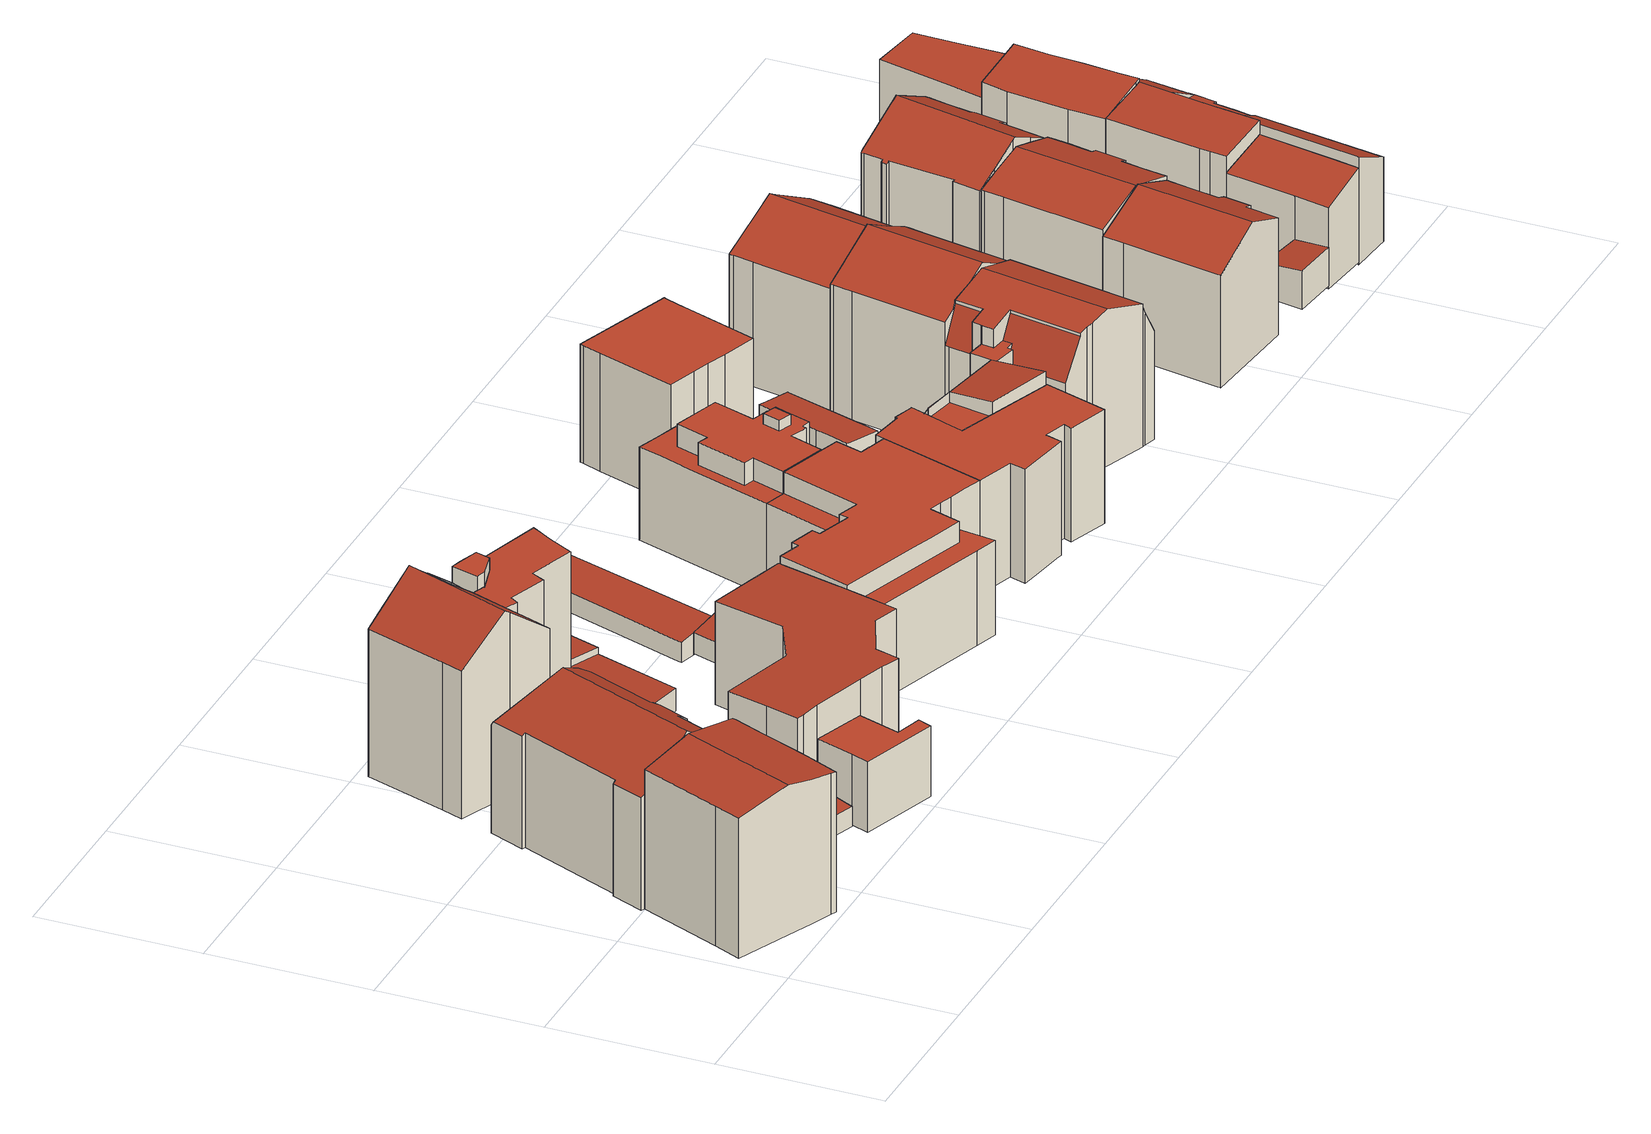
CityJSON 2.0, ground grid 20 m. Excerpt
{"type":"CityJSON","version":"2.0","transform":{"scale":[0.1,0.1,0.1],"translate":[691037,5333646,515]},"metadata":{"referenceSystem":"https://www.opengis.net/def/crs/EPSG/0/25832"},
"CityObjects":{
"building1":{"type":"Building","attributes":{"Gemeindeschluessel":"09162000","HoeheDach":"535.163","HoeheGrund":"516.520","Methode":"1000","NiedrigsteTraufeDesGebaeudes":"533.889","Geometrietyp2DReferenz":"3000","function":"31001_1000","roofType":"3100","measuredHeight":18.64,"storeysAboveGround":5},"geometry":[{"type":"MultiSurface","lod":"2","boundaries":[[[0,1,2,3,4,5]],[[6,7,8,9]],[[10,11,7,6]],[[12,13,5,4,3,14,8,7,11,15,16]],[[17,18,19,20]],[[16,15,19,18,21,22]],[[23,22,21,24]],[[25,26,27,13,12,16,22,23]],[[24,21,18,17]],[[28,14,3,2]],[[6,9,28,2,1,0,27,26,25,23,24,17,20,29,10]],[[15,11,10,29,20,19]],[[9,8,14,28]],[[0,5,13,27]]],"semantics":{"surfaces":[{"type":"WallSurface"},{"type":"RoofSurface"},{"type":"GroundSurface"}],"values":[0,0,0,1,0,1,0,0,0,0,2,0,0,0]}}]},
"building2":{"type":"Building","attributes":{"Gemeindeschluessel":"09162000","HoeheDach":"535.540","HoeheGrund":"516.500","Methode":"2000","NiedrigsteTraufeDesGebaeudes":"529.771","Geometrietyp2DReferenz":"3000","function":"31001_9998","roofType":"3200","measuredHeight":19.04,"storeysAboveGround":4},"geometry":[{"type":"MultiSurface","lod":"2","boundaries":[[[30,31,32,33]],[[34,35,36,37,38,39,40,41,42,43,44]],[[39,38,45,46,47,40]],[[48,49,31,30]],[[50,51,49,48]],[[17,52,53,54]],[[54,53,51,50]],[[43,42,55,56,57,58,59]],[[47,46,45,60,61,62,10,63,20,17,54,50,48,30,33,64,65,66,67,68,69,70]],[[42,41,70,69,68,55]],[[61,60,37,36,35,62]],[[32,59,58,65,64,33]],[[20,71,52,17]],[[70,41,40,47]],[[63,10,34,44,71,20]],[[45,38,37,60]],[[57,56,67,66,65,58]],[[62,35,34,10]],[[52,71,44,43,59,32,31,49,51,53]],[[67,56,55,68]]],"semantics":{"surfaces":[{"type":"WallSurface"},{"type":"RoofSurface"},{"type":"GroundSurface"}],"values":[0,1,0,0,0,0,0,1,2,0,0,0,0,0,0,0,0,0,1,0]}}]},
"building3":{"type":"Building","attributes":{"Gemeindeschluessel":"09162000","HoeheDach":"519.501","HoeheGrund":"516.400","Methode":"1000","NiedrigsteTraufeDesGebaeudes":"518.881","Geometrietyp2DReferenz":"3000","function":"31001_1000","roofType":"1000","measuredHeight":3.1,"storeysAboveGround":1},"geometry":[{"type":"MultiSurface","lod":"2","boundaries":[[[72,73,74,75]],[[76,77,78,79]],[[76,80,81,82,83,77]],[[84,73,72,85,86,87]],[[88,89,87,86]],[[77,83,82,74,73,84,87,89,90,78]],[[79,78,90,91]],[[80,76,79,91,88,86,85,72,75,81]],[[75,74,82,81]],[[91,90,89,88]]],"semantics":{"surfaces":[{"type":"WallSurface"},{"type":"RoofSurface"},{"type":"GroundSurface"}],"values":[0,0,0,0,0,1,0,2,0,0]}}]},
"building4":{"type":"Building","attributes":{"Gemeindeschluessel":"09162000","HoeheDach":"521.075","HoeheGrund":"516.270","Methode":"2000","NiedrigsteTraufeDesGebaeudes":"519.664","Geometrietyp2DReferenz":"3000","function":"31001_2000","roofType":"2100","measuredHeight":4.8},"geometry":[{"type":"MultiSurface","lod":"2","boundaries":[[[92,93,94,95,96]],[[97,96,98,99]],[[100,101,102,99,98,103]],[[102,101,93,92,97,99]],[[92,96,97]],[[98,96,95,103]],[[101,100,103,95,94,93]]],"semantics":{"surfaces":[{"type":"RoofSurface"},{"type":"WallSurface"},{"type":"GroundSurface"}],"values":[0,1,2,1,0,1,1]}}]},
"building5":{"type":"Building","attributes":{"Gemeindeschluessel":"09162000","HoeheDach":"521.093","HoeheGrund":"516.150","Methode":"1000","NiedrigsteTraufeDesGebaeudes":"519.619","Geometrietyp2DReferenz":"3000","function":"31001_2000","roofType":"2100","measuredHeight":4.94},"geometry":[{"type":"MultiSurface","lod":"2","boundaries":[[[104,105,106,107,93,108]],[[108,93,109,110]],[[110,109,111,112]],[[107,106,113,111,109,93]],[[105,114,112,111,113,106]],[[114,105,104,108,110,112]]],"semantics":{"surfaces":[{"type":"WallSurface"},{"type":"RoofSurface"},{"type":"GroundSurface"}],"values":[0,0,0,1,0,2]}}]},
"building6":{"type":"Building","attributes":{"Gemeindeschluessel":"09162000","HoeheDach":"525.424","HoeheGrund":"516.560","Methode":"1000","NiedrigsteTraufeDesGebaeudes":"525.424","Geometrietyp2DReferenz":"3000","function":"31001_2000","roofType":"1000","measuredHeight":8.86},"geometry":[{"type":"MultiSurface","lod":"2","boundaries":[[[115,116,117,118,119,120,121,122]],[[117,123,124,118]],[[120,125,126,121]],[[118,124,127,119]],[[128,129,130,126,125,127,124,123]],[[130,122,121,126]],[[119,127,125,120]],[[116,115,129,128,123,117]],[[122,130,129,115]]],"semantics":{"surfaces":[{"type":"GroundSurface"},{"type":"WallSurface"},{"type":"RoofSurface"}],"values":[0,1,1,1,2,1,1,1,1]}}]},
"building7":{"type":"Building","attributes":{"Gemeindeschluessel":"09162000","HoeheDach":"519.259","HoeheGrund":"516.670","Methode":"1000","NiedrigsteTraufeDesGebaeudes":"519.259","Geometrietyp2DReferenz":"3000","function":"31001_2000","roofType":"1000","measuredHeight":2.59},"geometry":[{"type":"MultiSurface","lod":"2","boundaries":[[[131,132,133,134]],[[135,133,132,136]],[[137,131,134,138]],[[136,132,131,137]],[[138,135,136,137]],[[138,134,133,135]]],"semantics":{"surfaces":[{"type":"RoofSurface"},{"type":"WallSurface"},{"type":"GroundSurface"}],"values":[0,1,1,1,2,1]}}]},
"building8":{"type":"Building","attributes":{"Gemeindeschluessel":"09162000","HoeheDach":"539.651","HoeheGrund":"516.390","Methode":"2000","NiedrigsteTraufeDesGebaeudes":"533.844","Geometrietyp2DReferenz":"3000","function":"31001_9998","roofType":"3100","measuredHeight":23.26,"storeysAboveGround":5},"geometry":[{"type":"MultiSurface","lod":"2","boundaries":[[[139,140,141,142]],[[143,144,145,146]],[[147,148,149,150]],[[151,152,153,154,155,156]],[[157,158,159,160,161,162,163,164,145,144,165,166,167]],[[168,169,170,171]],[[172,173,174,175,176,177,178,179,139,142,152,151,156,180,147,150,181,168,171,182,183,184,143,146,185]],[[156,155,186,180]],[[187,169,168,181,150,149]],[[174,173,162,161,160,175]],[[146,145,164,185]],[[153,141,140,188,189,190,170,169,187,154]],[[184,165,144,143]],[[178,157,167,188,179]],[[175,160,159,176]],[[166,189,188,167]],[[154,187,149,148,186,155]],[[176,159,158,177]],[[189,166,165,184,183,182,190]],[[173,172,185,164,163,162]],[[177,158,157,178]],[[142,141,153,152]],[[179,188,140,139]],[[171,170,190,182]],[[180,186,148,147]]],"semantics":{"surfaces":[{"type":"WallSurface"},{"type":"RoofSurface"},{"type":"GroundSurface"}],"values":[0,0,0,0,1,0,2,0,0,0,0,1,0,0,0,0,1,0,0,0,0,0,0,0,0]}}]},
"building9":{"type":"Building","attributes":{"Gemeindeschluessel":"09162000","HoeheDach":"537.365","HoeheGrund":"516.590","Methode":"2000","NiedrigsteTraufeDesGebaeudes":"533.946","Geometrietyp2DReferenz":"3000","function":"31001_9998","roofType":"2100","measuredHeight":20.77},"geometry":[{"type":"MultiSurface","lod":"2","boundaries":[[[191,192,193,194]],[[195,196,197,198,193,192]],[[199,200,201,202,203,204,205,206]],[[206,197,196,199]],[[202,207,208,203]],[[199,196,195,200]],[[201,200,195,192,191,207,202]],[[191,194,208,207]],[[194,193,198,197,206,205,204,203,208]]],"semantics":{"surfaces":[{"type":"WallSurface"},{"type":"RoofSurface"},{"type":"GroundSurface"}],"values":[0,1,2,0,0,0,0,1,0]}}]},
"building10":{"type":"Building","attributes":{"Gemeindeschluessel":"09162000","HoeheDach":"530.040","HoeheGrund":"516.081","Methode":"2000","NiedrigsteTraufeDesGebaeudes":"528.917","Geometrietyp2DReferenz":"3000","function":"31001_9998","roofType":"9999","measuredHeight":13.96,"storeysAboveGround":3},"geometry":[{"type":"MultiSurface","lod":"2","boundaries":[[[209,210,211,212]],[[213,214,215,216,217,218,219,220,105,112,221,222,223,224,225,226,227,209,212,228]],[[219,229,230,220]],[[222,231,232,223]],[[214,213,233,234]],[[112,235,236,221]],[[214,234,237,215]],[[227,238,210,209]],[[226,225,239,240]],[[241,237,234,233,242,211,210,238,240,239,243,232,231,236,235,244,230,229,245,246]],[[216,215,237,241]],[[218,245,229,219]],[[212,211,242,228]],[[213,228,242,233]],[[217,246,245,218]],[[220,230,244,105]],[[224,243,239,225]],[[226,240,238,227]],[[217,216,241,246]],[[112,105,244,235]],[[224,223,232,243]],[[222,221,236,231]]],"semantics":{"surfaces":[{"type":"WallSurface"},{"type":"GroundSurface"},{"type":"RoofSurface"}],"values":[0,1,0,0,0,0,0,0,0,2,0,0,0,0,0,0,0,0,0,0,0,0]}}]},
"building11":{"type":"Building","attributes":{"Gemeindeschluessel":"09162000","HoeheDach":"518.841","HoeheGrund":"516.370","Methode":"1000","NiedrigsteTraufeDesGebaeudes":"518.841","Geometrietyp2DReferenz":"3000","function":"31001_2000","roofType":"1000","measuredHeight":2.47},"geometry":[{"type":"MultiSurface","lod":"2","boundaries":[[[247,248,249,250]],[[251,252,253,254,255,256]],[[254,253,257,258,259,260,261,249,248,255]],[[262,263,264,260,259,258]],[[265,261,260,264]],[[252,266,262,258,257,253]],[[256,255,248,247]],[[250,249,261,265]],[[263,262,266,252,251,256,247,250,265,264]]],"semantics":{"surfaces":[{"type":"WallSurface"},{"type":"RoofSurface"},{"type":"GroundSurface"}],"values":[0,0,1,0,0,0,0,0,2]}}]},
"building12":{"type":"Building","attributes":{"Gemeindeschluessel":"09162000","HoeheDach":"519.298","HoeheGrund":"516.380","Methode":"1000","NiedrigsteTraufeDesGebaeudes":"518.821","Geometrietyp2DReferenz":"3000","function":"31001_2000","roofType":"1000","measuredHeight":2.92},"geometry":[{"type":"MultiSurface","lod":"2","boundaries":[[[267,268,269,270]],[[264,271,272,273,274,275]],[[271,264,276,265,267,270,277,272]],[[265,278,268,267]],[[268,278,279,275,274,273,280,269]],[[277,280,273,272]],[[276,264,275,279,278,265]],[[270,269,280,277]]],"semantics":{"surfaces":[{"type":"WallSurface"},{"type":"GroundSurface"},{"type":"RoofSurface"}],"values":[0,0,1,0,2,0,0,0]}}]},
"building13":{"type":"Building","attributes":{"Gemeindeschluessel":"09162000","HoeheDach":"520.185","HoeheGrund":"516.150","Methode":"2000","NiedrigsteTraufeDesGebaeudes":"518.894","Geometrietyp2DReferenz":"3000","function":"31001_2000","roofType":"1000","measuredHeight":4.04},"geometry":[{"type":"MultiSurface","lod":"2","boundaries":[[[281,282,283,284,285,273,275,286,287,288]],[[289,281,288,290]],[[291,292,293,294]],[[285,284,295,296,297,298,299]],[[300,301,289,290,302,303,304,305,299,298,297,291,294]],[[297,296,292,291]],[[290,288,287,302]],[[306,293,292,296,295]],[[289,301,300,294,293,306,283,282,281]],[[304,275,273,305]],[[287,286,275,304,303,302]],[[305,273,285,299]],[[283,306,295,284]]],"semantics":{"surfaces":[{"type":"RoofSurface"},{"type":"WallSurface"},{"type":"GroundSurface"}],"values":[0,1,1,1,2,1,1,0,1,1,1,1,1]}}]},
"building14":{"type":"Building","attributes":{"Gemeindeschluessel":"09162000","HoeheDach":"519.660","HoeheGrund":"516.270","Methode":"1000","NiedrigsteTraufeDesGebaeudes":"518.902","Geometrietyp2DReferenz":"3000","function":"31001_2000","roofType":"2100","measuredHeight":3.39},"geometry":[{"type":"MultiSurface","lod":"2","boundaries":[[[307,308,309,310,311,312]],[[310,309,313,314,315,316,317,318,311]],[[311,318,317,319,320,312]],[[321,313,309,308]],[[322,321,308,307,312,320,319,323,324]],[[321,322,324,315,314,313]],[[316,315,324,323,319,317]]],"semantics":{"surfaces":[{"type":"WallSurface"},{"type":"RoofSurface"},{"type":"GroundSurface"}],"values":[0,1,0,0,2,0,0]}}]},
"building15":{"type":"Building","attributes":{"Gemeindeschluessel":"09162000","HoeheDach":"519.117","HoeheGrund":"516.100","Methode":"1000","NiedrigsteTraufeDesGebaeudes":"518.551","Geometrietyp2DReferenz":"3000","function":"31001_2000","roofType":"1000","measuredHeight":3.02},"geometry":[{"type":"MultiSurface","lod":"2","boundaries":[[[325,326,327,328,329,330]],[[331,332,333,334,327,326,325]],[[328,327,334,335]],[[336,332,331,337]],[[338,336,337,330,329,328,335]],[[337,331,325,330]],[[336,338,335,334,333,332]]],"semantics":{"surfaces":[{"type":"WallSurface"},{"type":"RoofSurface"},{"type":"GroundSurface"}],"values":[0,1,0,0,2,0,0]}}]},
"building16":{"type":"Building","attributes":{"Gemeindeschluessel":"09162000","HoeheDach":"530.219","HoeheGrund":"515.820","Methode":"2000","NiedrigsteTraufeDesGebaeudes":"527.532","Geometrietyp2DReferenz":"3000","function":"31001_1000","roofType":"1000","measuredHeight":14.4,"storeysAboveGround":4},"geometry":[{"type":"MultiSurface","lod":"2","boundaries":[[[339,340,341,342]],[[343,344,345,346]],[[347,348,349,350]],[[351,352,353,354,355,356]],[[357,358,356,355]],[[349,348,359,360,361,362,363,364,365,366]],[[361,367,368,362]],[[369,370,371,372,373,374,347,350,375,376,377,378,379,380,343,346,381,382,383,384,385,386,387,388,357,355,354,353]],[[371,370,389,390,391,372]],[[388,392,358,357]],[[380,393,344,343]],[[372,391,394,373]],[[350,349,366,375]],[[379,395,393,380]],[[396,397,342,341,384,383,382]],[[366,365,398,399,400,378,377,376,375]],[[370,369,353,352,401,389]],[[360,394,367,361]],[[342,397,402,339]],[[340,403,404,405,392,388,387,386,385,384,341]],[[406,396,382,381,346,345]],[[374,359,348,347]],[[378,400,395,379]],[[339,402,403,340]],[[364,363,362,368,407,408,398,365]],[[360,359,374,373,394]],[[408,407,368,367,394,391,390,389,401,352,351,356,358,392,405,404,403,402,397,396,406,345,344,393,395,400,399,398]]],"semantics":{"surfaces":[{"type":"RoofSurface"},{"type":"WallSurface"},{"type":"GroundSurface"}],"values":[0,1,1,1,1,0,1,2,1,1,1,1,1,1,1,1,1,1,1,1,1,1,1,1,1,1,0]}}]},
"building17":{"type":"Building","attributes":{"Gemeindeschluessel":"09162000","HoeheDach":"531.590","HoeheGrund":"515.860","Methode":"2000","NiedrigsteTraufeDesGebaeudes":"527.480","Geometrietyp2DReferenz":"3000","function":"31001_1000","roofType":"1000","measuredHeight":15.73,"storeysAboveGround":4},"geometry":[{"type":"MultiSurface","lod":"2","boundaries":[[[409,410,411,412]],[[413,414,415,416,417,418,419,420,421,422,423,424,425,426,427,428,411,410,429,430,431],[432,433,434,435]],[[412,411,428,436]],[[437,438,439,440,441,442,443,444,445,446]],[[432,447,448,433]],[[449,450,416,415,414,451]],[[452,453,454,455,456,457,458,459,413,431,460,461,341,462]],[[424,423,463,464,465,425]],[[466,467,468,469,470,471,472,473,474,475,456,455,454,453,452,462,476,477,445,444,443,442,441]],[[478,429,410,409]],[[461,460,479,478,409,412,436,480,481,465,464,463,482,440,439,438,437,446,483,484,341]],[[451,414,413,459]],[[435,485,447,432]],[[468,422,421,469]],[[341,484,483,446,445,477,476,462]],[[450,486,457,456,475,474,473,417,416]],[[468,467,466,441,440,482,463,423,422]],[[458,457,486,450,449,451,459]],[[472,471,470,469,421,420,419,418]],[[479,430,429,478]],[[472,418,417,473]],[[433,448,487,434]],[[434,487,485,435]],[[465,481,480,427,426,425]],[[460,431,430,479]],[[487,448,447,485]],[[436,428,427,480]]],"semantics":{"surfaces":[{"type":"WallSurface"},{"type":"RoofSurface"},{"type":"GroundSurface"}],"values":[0,1,0,0,0,0,0,0,2,0,1,0,0,0,0,0,0,1,0,0,0,0,0,0,0,1,0]}}]},
"building18":{"type":"Building","attributes":{"Gemeindeschluessel":"09162000","HoeheDach":"530.159","HoeheGrund":"516.000","Methode":"1000","NiedrigsteTraufeDesGebaeudes":"530.159","Geometrietyp2DReferenz":"3000","function":"31001_1000","roofType":"1000","measuredHeight":14.16,"storeysAboveGround":4},"geometry":[{"type":"MultiSurface","lod":"2","boundaries":[[[488,489,490,491]],[[389,492,352,493,494,495]],[[496,497,498,499,500,501]],[[493,352,502,503]],[[504,505,389,495]],[[506,507,491,490,508,509,510,511]],[[512,513,489,488]],[[514,515,513,512]],[[503,502,516,517]],[[518,514,512,488,491,507,506,511,519,504,495,494,493,503,517,500,499,498,520,521,522,523,524]],[[525,524,523,526]],[[517,516,501,500]],[[510,527,505,504,519,511]],[[524,525,528,518]],[[505,527,510,509,508,490,489,513,515,528,525,526,529,530,531,497,496,501,516,502,352,492,389]],[[523,522,521,520,531,530,529,526]],[[518,528,515,514]],[[498,497,531,520]]],"semantics":{"surfaces":[{"type":"WallSurface"},{"type":"GroundSurface"},{"type":"RoofSurface"}],"values":[0,0,0,0,0,0,0,0,0,1,0,0,0,0,2,0,0,0]}}]},
"building19":{"type":"Building","attributes":{"Gemeindeschluessel":"09162000","HoeheDach":"520.079","HoeheGrund":"516.040","Methode":"1000","NiedrigsteTraufeDesGebaeudes":"519.399","Geometrietyp2DReferenz":"3000","function":"31001_2000","roofType":"1000","measuredHeight":4.04},"geometry":[{"type":"MultiSurface","lod":"2","boundaries":[[[532,533,534,535]],[[534,533,536,537,538,539,540]],[[537,536,541,542,543,538]],[[541,536,533,532]],[[535,534,540,544]],[[535,544,545,543,542,541,532]],[[540,539,538,543,545,544]]],"semantics":{"surfaces":[{"type":"WallSurface"},{"type":"RoofSurface"},{"type":"GroundSurface"}],"values":[0,1,0,0,0,2,0]}}]},
"building20":{"type":"Building","attributes":{"Gemeindeschluessel":"09162000","HoeheDach":"530.713","HoeheGrund":"516.030","Methode":"1000","NiedrigsteTraufeDesGebaeudes":"530.713","Geometrietyp2DReferenz":"3000","function":"31001_9998","roofType":"1000","measuredHeight":14.68,"storeysAboveGround":4},"geometry":[{"type":"MultiSurface","lod":"2","boundaries":[[[546,547,548,549]],[[550,551,547,546]],[[552,553,554,555]],[[556,557,558,559]],[[559,558,560,561]],[[561,560,553,552]],[[562,563,557,556]],[[555,554,564,565]],[[566,567,551,550]],[[552,555,565,566,550,546,549,562,556,559,561]],[[565,564,567,566]],[[560,558,557,563,548,547,551,567,564,554,553]],[[549,548,563,562]]],"semantics":{"surfaces":[{"type":"WallSurface"},{"type":"GroundSurface"},{"type":"RoofSurface"}],"values":[0,0,0,0,0,0,0,0,0,1,0,2,0]}}]},
"building21":{"type":"Building","attributes":{"Gemeindeschluessel":"09162000","HoeheDach":"522.085","HoeheGrund":"516.090","Methode":"1000","NiedrigsteTraufeDesGebaeudes":"521.660","Geometrietyp2DReferenz":"3000","function":"31001_1000","roofType":"1000","measuredHeight":6,"storeysAboveGround":2},"geometry":[{"type":"MultiSurface","lod":"2","boundaries":[[[568,569,570,571,572,573]],[[568,573,574,575]],[[576,575,574,577,578,579]],[[577,574,573,572,571,580,581,582,583,578]],[[569,568,575,576,579,584,585,586,587,570]],[[578,583,582,585,584,579]],[[580,571,570,587,586,581]],[[585,582,581,586]]],"semantics":{"surfaces":[{"type":"WallSurface"},{"type":"RoofSurface"},{"type":"GroundSurface"}],"values":[0,0,0,1,2,0,0,0]}}]},
"building22":{"type":"Building","attributes":{"Gemeindeschluessel":"09162000","HoeheDach":"535.500","HoeheGrund":"516.034","Methode":"2000","NiedrigsteTraufeDesGebaeudes":"520.000","Geometrietyp2DReferenz":"3000","function":"31001_1000","roofType":"3100","measuredHeight":19.47,"storeysAboveGround":4},"geometry":[{"type":"MultiSurface","lod":"2","boundaries":[[[588,589,590,591,592,593,594,595]],[[596,597,598,599]],[[498,593,592,544]],[[600,601,602,603]],[[604,605,606,607,608,524,523,520,498,544,535,609,610,611,612,613,614,600,603,615,616]],[[608,607,617,618,619,620,621,622,524]],[[619,623,624,625,626,627,620]],[[611,628,629,612]],[[630,631,632,624,623]],[[625,633,626]],[[589,588,634,635]],[[613,612,629,636,637,638]],[[614,639,601,600]],[[609,535,591,590,640,641,642,643]],[[523,524,622,644,635,634,645,646]],[[647,648,637,636]],[[615,649,650,616]],[[610,651,628,611]],[[645,652,653,646]],[[610,609,643,654,655,651]],[[645,634,588,652]],[[544,592,591,535]],[[603,602,649,615]],[[520,523,646,653,595,594]],[[656,633,625,624,632,641,640,589,657]],[[606,605,604,598,658,659]],[[614,613,638,660,597,596,639]],[[621,620,627,661]],[[650,649,602,601,639,596,599]],[[661,627,656,657,662]],[[647,636,629,628,651,655]],[[630,618,617,659,658,660,638,637,648,654,643,642,631]],[[589,640,590]],[[604,616,650,599,598]],[[589,635,644,662,657]],[[632,631,642,641]],[[619,618,630,623]],[[598,597,660,658]],[[655,654,648,647]],[[520,594,593,498]],[[652,588,595,653]],[[626,633,656,627]],[[622,621,661,662,644]],[[606,659,617,607]]],"semantics":{"surfaces":[{"type":"RoofSurface"},{"type":"WallSurface"},{"type":"GroundSurface"}],"values":[0,1,1,1,2,1,0,1,1,1,0,1,1,1,1,1,1,1,0,1,1,1,1,1,0,1,1,1,0,1,0,0,1,1,1,1,1,0,1,1,1,1,0,1]}}]},
"building23":{"type":"Building","attributes":{"Gemeindeschluessel":"09162000","HoeheDach":"536.090","HoeheGrund":"516.200","Methode":"1000","NiedrigsteTraufeDesGebaeudes":"532.154","Geometrietyp2DReferenz":"3000","function":"31001_1000","roofType":"3100","measuredHeight":19.89,"storeysAboveGround":4},"geometry":[{"type":"MultiSurface","lod":"2","boundaries":[[[663,664,665,666]],[[667,668,669,670,671,672]],[[673,663,666,674,675,676,677,678,679,671,670,669,680]],[[679,681,672,671]],[[675,682,683,676]],[[674,666,665,684,682,675]],[[678,685,681,679]],[[673,686,664,663]],[[676,683,687,677]],[[682,684,667,672,681,685,687,683]],[[665,664,686,688,668,667,684]],[[673,680,688,686]],[[677,687,685,678]],[[669,668,688,680]]],"semantics":{"surfaces":[{"type":"WallSurface"},{"type":"GroundSurface"},{"type":"RoofSurface"}],"values":[0,0,1,0,0,0,0,0,0,2,2,0,0,0]}}]},
"building24":{"type":"Building","attributes":{"Gemeindeschluessel":"09162000","HoeheDach":"535.796","HoeheGrund":"516.200","Methode":"1000","NiedrigsteTraufeDesGebaeudes":"531.696","Geometrietyp2DReferenz":"3000","function":"31001_9998","roofType":"3100","measuredHeight":19.6,"storeysAboveGround":4},"geometry":[{"type":"MultiSurface","lod":"2","boundaries":[[[689,690,691,692]],[[693,694,695,696,697,691,690,698,699,700]],[[692,691,697,701]],[[702,703,704,705]],[[704,706,707,708,709,705]],[[670,669,693,700,710,671]],[[671,710,711,679]],[[710,700,699,712,707,706,704,703,711]],[[680,713,714,696,695,694]],[[680,694,693,669]],[[715,698,690,689]],[[701,714,713,680,669,670,671,679,702,705,709,708,716,717,715,689,692]],[[712,699,698,715,717,716,708,707]],[[679,711,703,702]],[[701,697,696,714]]],"semantics":{"surfaces":[{"type":"WallSurface"},{"type":"RoofSurface"},{"type":"GroundSurface"}],"values":[0,1,0,0,0,0,0,1,0,0,0,2,0,0,0]}}]},
"building25":{"type":"Building","attributes":{"Gemeindeschluessel":"09162000","HoeheDach":"533.059","HoeheGrund":"516.120","Methode":"1000","NiedrigsteTraufeDesGebaeudes":"530.143","Geometrietyp2DReferenz":"3000","function":"31001_9998","roofType":"3100","measuredHeight":16.94,"storeysAboveGround":4},"geometry":[{"type":"MultiSurface","lod":"2","boundaries":[[[718,719,720,721]],[[722,723,724,725]],[[726,727,728,729,730,731]],[[725,724,732,733]],[[733,732,734,735]],[[736,726,731,720,719,737,738,739]],[[740,741,742,743]],[[744,742,741,734,732,724,723,727,726,736]],[[722,725,733,735,740,743,745,746,747,748,749,718,721,730,729,728]],[[738,737,719,718,749,748]],[[721,720,731,730]],[[728,727,723,722]],[[735,734,741,740]],[[746,745,744,736,739,747]],[[743,742,744,745]],[[747,739,738,748]]],"semantics":{"surfaces":[{"type":"WallSurface"},{"type":"RoofSurface"},{"type":"GroundSurface"}],"values":[0,0,0,0,0,1,0,1,2,0,0,0,0,0,0,0]}}]},
"building26":{"type":"Building","attributes":{"Gemeindeschluessel":"09162000","HoeheDach":"533.007","HoeheGrund":"515.990","Methode":"1000","NiedrigsteTraufeDesGebaeudes":"530.919","Geometrietyp2DReferenz":"3000","function":"31001_9998","roofType":"3100","measuredHeight":17.02,"storeysAboveGround":4},"geometry":[{"type":"MultiSurface","lod":"2","boundaries":[[[750,751,752,753]],[[752,754,755,756,757,753]],[[758,759,760,761,756,755]],[[762,763,764,765,766,767]],[[768,769,770,771]],[[765,772,773,759,758,755,754,752,751,766]],[[774,775,776,777]],[[767,766,751,750]],[[778,779,764,763]],[[780,781,769,768]],[[782,783,784,785]],[[785,784,786,787]],[[787,786,775,774]],[[777,776,788,789]],[[782,785,787,774,777,789,778,763,762,767,750,753,757,756,761,760,790,791,780,768,771]],[[789,788,779,778]],[[760,759,773,790]],[[772,781,780,791,790,773]],[[771,770,783,782]],[[764,779,788,776,775,786,784,783,770,769,781,772,765]]],"semantics":{"surfaces":[{"type":"WallSurface"},{"type":"RoofSurface"},{"type":"GroundSurface"}],"values":[0,0,0,0,0,1,0,0,0,0,0,0,0,0,2,0,0,0,0,1]}}]},
"building27":{"type":"Building","attributes":{"Gemeindeschluessel":"09162000","HoeheDach":"521.102","HoeheGrund":"516.330","Methode":"1000","NiedrigsteTraufeDesGebaeudes":"520.508","Geometrietyp2DReferenz":"3000","function":"31001_2000","roofType":"1000","measuredHeight":4.77},"geometry":[{"type":"MultiSurface","lod":"2","boundaries":[[[792,793,794,795,796,797]],[[798,799,800,801,802,803]],[[797,796,795,801,800,799]],[[794,793,803,802,801,795]],[[798,792,797,799]],[[803,793,792,798]]],"semantics":{"surfaces":[{"type":"RoofSurface"},{"type":"GroundSurface"},{"type":"WallSurface"}],"values":[0,1,2,2,2,2]}}]},
"building28":{"type":"Building","attributes":{"Gemeindeschluessel":"09162000","HoeheDach":"534.309","HoeheGrund":"516.130","Methode":"1000","NiedrigsteTraufeDesGebaeudes":"530.496","Geometrietyp2DReferenz":"3000","function":"31001_9998","roofType":"3100","measuredHeight":18.18,"storeysAboveGround":4},"geometry":[{"type":"MultiSurface","lod":"2","boundaries":[[[804,805,806,807,808,809]],[[810,811,812,813,814,815]],[[816,817,818,819,820,821,822,805,804,809,823,824,825,826,827,828,829,830,814,813,812,831,832,833,834,835,836]],[[821,837,769,822]],[[838,839,836,835,834,840]],[[829,828,841,842,843,830]],[[826,844,845,827]],[[827,845,841,828]],[[825,846,844,826]],[[755,847,808,807,838,840,848,849,850,811,810,815,843,842,841,845,844,846]],[[836,839,851,816]],[[820,852,837,821]],[[830,843,815,814]],[[816,851,853,817]],[[818,854,855,819]],[[832,849,848,833]],[[823,847,755,824]],[[806,769,837,852,855,854,853,851,839,838,807]],[[833,848,840,834]],[[812,811,850,831]],[[819,855,852,820]],[[809,808,847,823]],[[824,755,846,825]],[[831,850,849,832]],[[817,853,854,818]],[[822,769,806,805]]],"semantics":{"surfaces":[{"type":"WallSurface"},{"type":"GroundSurface"},{"type":"RoofSurface"}],"values":[0,0,1,0,0,0,0,0,0,2,0,0,0,0,0,0,0,2,0,0,0,0,0,0,0,0]}}]},
"building29":{"type":"Building","attributes":{"Gemeindeschluessel":"09162000","HoeheDach":"519.690","HoeheGrund":"516.010","Methode":"1000","NiedrigsteTraufeDesGebaeudes":"519.076","Geometrietyp2DReferenz":"3000","function":"31001_2000","roofType":"2100","measuredHeight":3.68},"geometry":[{"type":"MultiSurface","lod":"2","boundaries":[[[856,857,858,859,860,861,862,863,864]],[[778,863,862,865]],[[866,859,858,867]],[[868,856,864,763]],[[867,858,857,869]],[[865,862,861,870]],[[871,860,859,866]],[[763,778,865,870,871,866,867,869,868]],[[763,864,863,778]],[[870,861,860,871]],[[869,857,856,868]]],"semantics":{"surfaces":[{"type":"RoofSurface"},{"type":"WallSurface"},{"type":"GroundSurface"}],"values":[0,1,1,1,1,1,1,2,1,1,1]}}]},
"building30":{"type":"Building","attributes":{"Gemeindeschluessel":"09162000","HoeheDach":"527.735","HoeheGrund":"515.930","Methode":"1000","NiedrigsteTraufeDesGebaeudes":"526.021","Geometrietyp2DReferenz":"3000","function":"31001_9998","roofType":"2100","measuredHeight":11.8,"storeysAboveGround":3},"geometry":[{"type":"MultiSurface","lod":"2","boundaries":[[[872,873,874,875,876,877,878,879]],[[873,872,879,880,881,882]],[[874,883,884,875]],[[884,885,886,877,876,875]],[[873,882,883,874]],[[882,881,880,887,886,885,884,883]],[[887,880,879,878,877,886]]],"semantics":{"surfaces":[{"type":"GroundSurface"},{"type":"WallSurface"},{"type":"RoofSurface"}],"values":[0,1,1,1,1,2,1]}}]},
"building31":{"type":"Building","attributes":{"Gemeindeschluessel":"09162000","HoeheDach":"519.481","HoeheGrund":"516.140","Methode":"1000","NiedrigsteTraufeDesGebaeudes":"519.481","Geometrietyp2DReferenz":"3000","function":"31001_2000","roofType":"1000","measuredHeight":3.34},"geometry":[{"type":"MultiSurface","lod":"2","boundaries":[[[888,889,890,891,892,893]],[[894,895,896,897]],[[891,890,896,895,898,892]],[[897,896,890,889]],[[889,888,893,899,894,897]],[[892,898,895,894,899,893]]],"semantics":{"surfaces":[{"type":"WallSurface"},{"type":"RoofSurface"},{"type":"GroundSurface"}],"values":[0,0,1,0,2,0]}}]},
"building32":{"type":"Building","attributes":{"Gemeindeschluessel":"09162000","HoeheDach":"529.384","HoeheGrund":"515.930","Methode":"1000","NiedrigsteTraufeDesGebaeudes":"528.015","Geometrietyp2DReferenz":"3000","function":"31001_9998","roofType":"2100","measuredHeight":13.45,"storeysAboveGround":3},"geometry":[{"type":"MultiSurface","lod":"2","boundaries":[[[879,900,901,877]],[[902,903,904,905]],[[906,907,903,902]],[[877,901,907,906]],[[900,908,909,910,911,904,903,907,901]],[[905,904,911,912]],[[912,911,910,913]],[[877,906,902,905,912,913,914,915,879]],[[915,908,900,879]],[[914,909,908,915]],[[913,910,909,914]]],"semantics":{"surfaces":[{"type":"WallSurface"},{"type":"RoofSurface"},{"type":"GroundSurface"}],"values":[0,0,0,0,1,0,0,2,0,0,0]}}]},
"building33":{"type":"Building","attributes":{"Gemeindeschluessel":"09162000","HoeheDach":"529.329","HoeheGrund":"515.640","Methode":"2000","NiedrigsteTraufeDesGebaeudes":"525.674","Geometrietyp2DReferenz":"3000","function":"31001_1000","roofType":"2100","measuredHeight":13.69,"storeysAboveGround":3},"geometry":[{"type":"MultiSurface","lod":"2","boundaries":[[[916,917,918,919]],[[920,921,922,923,924,925,926]],[[927,928,929,930]],[[919,918,931,932]],[[933,934,935,936,937,938,922,921,920,939,940,941,942,943,927,930,944,945,916,919,932]],[[937,946,947,938]],[[938,947,923,922]],[[948,949,948,950,951]],[[924,923,947,946,952,949,948,951,929,928,953]],[[936,935,934,954,949,952]],[[936,952,946,937]],[[932,931,955,933]],[[956,957,958,942,941,940]],[[945,959,917,916]],[[939,920,926,960,956,940]],[[929,951,950,959,945,944,930]],[[954,934,933,955]],[[949,954,948]],[[948,954,955,931,918,917,959,950]],[[953,961,925,924]],[[958,961,953,928,927,943,942]],[[960,926,925,961,958,957,956]]],"semantics":{"surfaces":[{"type":"WallSurface"},{"type":"GroundSurface"},{"type":"RoofSurface"}],"values":[0,0,0,0,1,0,0,0,2,0,0,0,0,0,0,0,0,2,2,0,0,2]}}]},
"building34":{"type":"Building","attributes":{"Gemeindeschluessel":"09162000","HoeheDach":"519.480","HoeheGrund":"516.383","Methode":"2000","NiedrigsteTraufeDesGebaeudes":"519.480","Geometrietyp2DReferenz":"3000","function":"31001_2000","roofType":"1000","measuredHeight":3.1},"geometry":[{"type":"MultiSurface","lod":"2","boundaries":[[[962,963,964,965]],[[966,967,968,969]],[[969,968,970,971]],[[967,964,963,970,968]],[[969,971,962,965,966]],[[971,970,963,962]],[[965,964,967,966]]],"semantics":{"surfaces":[{"type":"WallSurface"},{"type":"RoofSurface"},{"type":"GroundSurface"}],"values":[0,0,0,1,2,0,0]}}]},
"building35":{"type":"Building","attributes":{"Gemeindeschluessel":"09162000","HoeheDach":"519.540","HoeheGrund":"516.322","Methode":"2000","NiedrigsteTraufeDesGebaeudes":"519.540","Geometrietyp2DReferenz":"3000","function":"31001_2000","roofType":"1000","measuredHeight":3.22},"geometry":[{"type":"MultiSurface","lod":"2","boundaries":[[[972,973,963,974]],[[975,970,976,977]],[[977,978,972,974,975]],[[978,979,973,972]],[[974,963,970,975]],[[979,976,970,963,973]],[[979,978,977,976]]],"semantics":{"surfaces":[{"type":"WallSurface"},{"type":"GroundSurface"},{"type":"RoofSurface"}],"values":[0,0,1,0,0,2,0]}}]},
"building36":{"type":"Building","attributes":{"Gemeindeschluessel":"09162000","HoeheDach":"529.821","HoeheGrund":"516.030","Methode":"1000","NiedrigsteTraufeDesGebaeudes":"527.790","Geometrietyp2DReferenz":"3000","function":"31001_9998","roofType":"2100","measuredHeight":13.79,"storeysAboveGround":3},"geometry":[{"type":"MultiSurface","lod":"2","boundaries":[[[980,981,982,983]],[[983,982,984,985]],[[986,987,988,989,981,980]],[[981,989,988,990,991,992,993,994,995,984,982]],[[996,995,994,997]],[[985,984,995,996]],[[998,999,1000,987,986,980,983,985,996,997,1001]],[[997,994,993,1001]],[[1000,990,988,987]],[[1000,999,998,992,991,990]],[[1001,993,992,998]]],"semantics":{"surfaces":[{"type":"WallSurface"},{"type":"RoofSurface"},{"type":"GroundSurface"}],"values":[0,0,0,1,0,0,2,0,0,0,0]}}]},
"building37":{"type":"Building","attributes":{"Gemeindeschluessel":"09162000","HoeheDach":"526.964","HoeheGrund":"515.900","Methode":"1000","NiedrigsteTraufeDesGebaeudes":"522.714","Geometrietyp2DReferenz":"3000","function":"31001_1000","roofType":"2100","measuredHeight":11.06,"storeysAboveGround":2},"geometry":[{"type":"MultiSurface","lod":"2","boundaries":[[[1002,1003,1004,1005]],[[1006,1007,1008,1009]],[[1010,1011,1003,1002]],[[1010,1002,1005,1012,1006,1009,1013]],[[1005,1004,1014,1012]],[[1015,1008,1007,1014,1004,1003,1011]],[[1009,1008,1015,1013]],[[1012,1014,1007,1006]],[[1013,1015,1011,1010]]],"semantics":{"surfaces":[{"type":"WallSurface"},{"type":"GroundSurface"},{"type":"RoofSurface"}],"values":[0,0,0,1,0,2,0,0,0]}}]},
"building38":{"type":"Building","attributes":{"Gemeindeschluessel":"09162000","HoeheDach":"528.264","HoeheGrund":"516.280","Methode":"1000","NiedrigsteTraufeDesGebaeudes":"525.991","Geometrietyp2DReferenz":"3000","function":"31001_9998","roofType":"2100","measuredHeight":11.98,"storeysAboveGround":3},"geometry":[{"type":"MultiSurface","lod":"2","boundaries":[[[1016,1017,1018,1019,1020,1021,1022]],[[1023,1024,1017,1016,1022,972]],[[1024,1025,1026,1019,1018,1017]],[[1025,1024,1023,972,978,1027,1026]],[[1022,1021,1020,1027,978,972]],[[1027,1020,1019,1026]]],"semantics":{"surfaces":[{"type":"RoofSurface"},{"type":"WallSurface"},{"type":"GroundSurface"}],"values":[0,1,1,2,1,1]}}]}
},
"vertices":[
[138,3,15],[140,6,15],[154,38,15],[154,38,189],[140,6,189],[138,3,189],[199,147,15],[199,147,189],[182,106,189],[182,106,15],[200,151,15],[200,151,189],[104,17,195],[130,6,191],[161,55,189],[131,173,202],[72,31,202],[62,195,15],[62,195,189],[125,175,201],[125,175,15],[19,93,189],[5,60,189],[5,60,15],[19,93,15],[72,31,15],[104,17,15],[130,6,15],[161,55,15],[131,173,15],
[132,365,15],[132,365,158],[128,367,155],[128,367,15],[200,151,157],[230,228,158],[235,227,155],[244,223,148],[260,262,148],[251,266,155],[246,268,158],[278,351,159],[260,358,172],[203,351,205],[130,174,205],[260,262,15],[251,266,15],[246,268,15],[78,236,15],[78,236,158],[74,237,15],[74,237,155],[62,195,158],[58,197,155],[58,197,15],[182,390,162],[184,394,157],[172,399,155],[146,411,150],[145,408,155],[244,223,15],[235,227,15],[230,228,15],[130,174,15],[145,408,15],[146,411,15],[172,399,15],[184,394,15],[182,390,15],[260,358,15],[278,351,15],[125,175,202],
[298,117,14],[298,117,45],[308,114,45],[308,114,14],[314,60,14],[314,60,39],[182,106,39],[182,106,14],[329,105,14],[330,107,14],[330,107,45],[329,105,45],[266,127,45],[266,127,14],[263,128,14],[263,128,45],[230,138,14],[230,138,45],[199,147,44],[199,147,14],
[262,128,61],[263,128,61],[267,138,57],[280,171,47],[248,180,47],[230,138,47],[248,180,13],[230,138,13],[267,138,13],[263,128,13],[262,128,13],[280,171,13],
[297,117,11],[298,117,11],[298,117,61],[297,117,61],[263,128,11],[280,171,46],[280,171,11],[313,160,46],[313,160,11],[305,137,54],[305,137,11],
[403,6,16],[372,16,16],[306,38,16],[314,60,16],[330,107,16],[394,85,16],[377,33,16],[410,23,16],[306,38,104],[314,60,104],[394,85,104],[377,33,104],[330,107,104],[372,16,104],[403,6,104],[410,23,104],
[410,23,43],[426,74,43],[394,85,43],[377,33,43],[394,85,17],[426,74,17],[410,23,17],[377,33,17],
[295,430,14],[295,430,198],[285,402,198],[285,402,14],[372,510,14],[372,510,198],[378,528,202],[378,528,14],[207,581,14],[207,581,198],[223,576,211],[223,576,14],[224,428,14],[230,425,14],[230,425,242],[224,428,246],[163,453,198],[163,453,14],[338,463,188],[341,471,190],[390,454,190],[395,470,192],[453,450,192],[454,450,192],[462,478,197],[470,500,202],[343,503,196],[323,510,196],[310,473,189],[279,559,14],[279,559,240],[301,552,223],[301,552,14],[462,478,14],[454,450,14],[453,450,14],[395,470,14],[390,454,14],[341,471,14],[338,463,14],[310,473,14],[172,479,14],[271,561,14],[292,520,14],[323,510,14],[343,503,14],[470,500,14],[172,479,198],[271,561,247],[310,473,198],[323,510,198],[292,520,222],
[331,507,189],[331,507,214],[340,540,214],[340,540,189],[343,503,214],[372,510,214],[378,528,214],[354,536,214],[372,510,16],[343,503,16],[331,507,16],[292,520,16],[301,552,16],[340,540,16],[354,536,16],[378,528,16],[292,520,224],[301,552,224],
[594,259,11],[594,259,144],[571,185,147],[571,185,11],[546,108,11],[515,119,11],[460,95,11],[450,64,11],[427,74,11],[395,85,11],[330,108,11],[308,114,11],[330,212,11],[418,182,11],[474,210,11],[501,301,11],[561,280,11],[597,268,11],[597,267,11],[559,149,11],[330,108,145],[308,114,144],[418,182,143],[474,210,143],[546,108,150],[515,119,149],[313,160,142],[330,212,139],[460,95,149],[597,267,143],[561,280,142],[597,268,143],[450,64,150],[559,149,149],[501,301,139],[298,117,144],[395,85,148],[427,74,149],
[368,368,14],[368,368,38],[378,394,38],[378,394,14],[419,341,14],[420,341,14],[420,341,38],[419,341,38],[367,366,38],[367,366,14],[420,345,38],[421,347,38],[429,373,38],[430,377,38],[401,386,38],[421,347,14],[429,373,14],[430,377,14],[401,386,14],[420,345,14],
[405,396,14],[405,396,39],[395,399,38],[395,399,14],[437,397,14],[445,423,14],[445,423,43],[437,397,43],[430,377,43],[429,377,14],[409,435,14],[401,386,39],[429,377,43],[409,435,38],
[471,334,39],[472,336,39],[506,440,39],[456,457,43],[454,450,43],[422,353,43],[421,347,43],[420,341,43],[471,334,11],[420,341,11],[486,550,11],[486,550,52],[536,533,47],[536,533,11],[456,457,52],[470,500,52],[470,500,11],[456,457,11],[454,450,11],[506,440,11],[472,336,11],[421,347,11],[422,353,11],[430,377,11],[445,423,11],[506,440,47],
[561,280,13],[597,268,13],[597,268,47],[561,280,39],[561,281,39],[561,281,13],[606,297,47],[624,353,47],[624,354,47],[598,361,41],[589,364,39],[566,294,39],[589,364,13],[566,294,13],[606,297,13],[624,353,13],[598,361,13],[624,354,13],
[569,369,36],[570,373,36],[644,595,36],[644,595,11],[570,373,11],[569,369,11],[589,364,38],[624,354,41],[652,442,41],[695,578,41],[695,578,11],[624,354,11],[589,364,11],[652,442,11],
[732,234,125],[765,334,125],[738,342,125],[705,243,125],[662,256,8],[662,256,152],[659,246,152],[659,246,8],[761,84,8],[761,84,126],[733,93,126],[733,93,8],[852,269,152],[873,263,152],[873,263,8],[852,269,8],[850,270,8],[850,270,152],[837,274,8],[837,274,152],[764,105,126],[770,152,126],[754,157,126],[742,118,126],[698,132,126],[671,141,126],[568,175,126],[559,149,126],[754,157,152],[742,118,152],[852,196,8],[831,132,8],[809,140,8],[786,147,8],[770,152,8],[764,105,8],[559,149,8],[568,175,8],[581,213,8],[598,266,8],[626,257,8],[629,266,8],[701,232,8],[702,232,8],[705,243,8],[738,342,8],[765,334,8],[793,325,8],[808,320,8],[847,307,8],[831,132,152],[809,140,152],[786,147,152],[847,307,152],[629,266,152],[770,152,152],[626,257,152],[702,232,152],[705,243,152],[568,175,152],[581,213,152],[598,266,152],[852,196,152],[732,234,152],[765,334,152],[793,325,152],[808,320,152],[701,232,152],[698,132,152],[671,141,152],
[785,443,125],[785,443,153],[798,438,153],[798,438,125],[823,315,153],[837,356,153],[853,350,153],[859,348,153],[861,353,153],[872,350,153],[876,361,153],[883,383,153],[887,396,153],[876,400,153],[876,401,153],[871,403,153],[854,408,153],[858,419,153],[871,460,153],[812,479,153],[764,379,153],[778,375,153],[764,334,153],[849,394,153],[866,388,153],[859,366,153],[842,372,153],[812,479,125],[821,507,125],[880,488,125],[897,482,125],[899,481,125],[899,481,9],[897,482,9],[880,488,9],[821,507,9],[795,516,9],[795,516,125],[849,394,166],[866,388,166],[853,350,125],[859,348,125],[837,356,125],[751,338,9],[764,334,9],[823,315,9],[846,308,9],[847,307,9],[847,307,125],[846,308,125],[823,315,125],[764,334,125],[751,338,125],[738,342,9],[876,401,125],[871,403,125],[854,408,125],[891,453,9],[876,401,9],[876,400,9],[887,396,9],[883,383,9],[876,361,9],[872,350,9],[861,353,9],[859,348,9],[854,331,9],[772,447,9],[786,487,9],[764,379,125],[778,375,125],[871,460,125],[858,419,125],[891,453,125],[786,487,125],[772,447,125],[842,372,166],[854,331,125],[859,366,166],
[949,105,10],[949,105,152],[943,85,152],[943,85,10],[858,215,152],[873,263,10],[858,215,10],[831,132,10],[945,262,152],[946,262,152],[946,262,10],[945,262,10],[920,270,10],[920,270,152],[877,274,152],[877,274,10],[878,117,10],[878,117,152],[890,94,10],[938,86,10],[938,86,152],[890,94,152],[872,97,152],[872,97,10],[977,96,10],[977,96,152],[973,86,10],[973,86,152],[919,267,152],[919,267,10],[1024,69,10],[874,103,10],[938,239,10],[930,216,10],[922,193,10],[922,192,10],[1049,147,10],[1049,147,152],[922,192,152],[874,103,152],[1024,69,152],[922,193,152],[930,216,152],[938,239,152],
[1028,329,10],[1028,329,44],[1004,255,44],[1004,255,10],[1020,333,45],[981,347,50],[975,350,51],[975,349,51],[949,271,51],[1020,333,10],[981,347,10],[975,350,10],[949,271,10],[975,349,10],
[1047,591,10],[1047,591,157],[1039,569,157],[1039,569,10],[1049,596,10],[1049,596,157],[880,516,10],[880,516,157],[912,612,157],[912,612,10],[962,488,10],[962,488,157],[938,497,157],[938,497,10],[916,504,157],[916,504,10],[1006,473,10],[1006,473,157],[920,635,157],[920,635,10],[922,640,10],[922,640,157],
[1027,356,11],[1057,454,11],[1058,455,11],[1058,455,67],[1057,454,67],[1027,356,67],[1020,333,67],[1020,333,11],[976,349,11],[976,349,71],[975,350,71],[975,350,11],[1026,466,70],[1015,470,71],[989,392,71],[984,376,71],[984,376,11],[989,392,11],[1015,470,11],[1026,466,11],
[978,231,161],[1059,217,161],[1064,244,117],[1004,255,117],[949,271,107],[946,262,122],[938,239,160],[938,239,161],[1222,265,184],[1222,265,188],[1191,96,188],[1191,96,184],[1240,256,10],[1240,256,145],[1234,227,146],[1234,227,10],[1191,96,10],[1141,114,10],[1117,123,10],[1108,126,10],[1079,136,10],[1087,240,10],[1090,253,10],[1095,282,10],[1096,287,10],[1136,280,10],[1241,261,10],[1210,91,10],[1196,95,10],[1108,126,196],[1099,129,193],[1099,129,189],[1076,137,141],[1076,137,54],[1049,147,53],[1115,219,189],[1102,222,161],[1100,210,161],[1090,211,141],[1088,204,141],[1095,282,143],[1096,287,143],[1115,219,193],[1084,225,184],[1084,225,161],[1090,211,161],[968,176,167],[1047,148,169],[1116,284,186],[1116,284,190],[1136,280,196],[1241,261,145],[1064,244,161],[1086,240,161],[1086,240,184],[1087,240,184],[1047,148,53],[968,176,148],[922,192,148],[1110,248,186],[1110,248,190],[1210,91,146],[1196,95,174],[1090,253,143],[978,231,148],[938,239,148],[1089,252,184],[1089,252,143],[1088,204,161],[1058,210,161],[1139,115,205],[1117,123,198],[1167,274,205],[1088,204,50],[1058,210,50],
[1262,379,12],[1262,379,172],[1241,261,172],[1241,261,12],[1195,421,211],[1231,414,191],[1231,414,12],[1195,421,12],[1150,428,12],[1150,428,187],[1267,403,12],[1168,274,12],[1136,280,12],[1096,287,12],[1117,405,12],[1122,429,12],[1122,433,12],[1268,408,12],[1122,433,172],[1136,280,193],[1096,287,172],[1168,274,211],[1122,429,172],[1267,403,172],[1117,405,172],[1268,408,172],
[1281,531,12],[1281,531,172],[1290,529,167],[1290,529,12],[1231,414,187],[1268,408,167],[1272,432,167],[1285,499,167],[1289,523,167],[1228,543,202],[1218,545,208],[1195,421,208],[1289,523,12],[1141,532,12],[1141,532,167],[1146,556,167],[1146,556,12],[1146,559,167],[1147,562,167],[1147,562,12],[1146,559,12],[1150,428,183],[1122,433,167],[1192,551,193],[1272,432,12],[1285,499,12],[1228,543,12],[1192,551,12],[1218,545,12],
[1361,192,11],[1361,192,151],[1365,217,151],[1365,217,11],[1493,193,11],[1493,193,157],[1489,168,156],[1489,168,11],[1436,207,181],[1494,198,157],[1494,198,11],[1436,207,11],[1365,218,11],[1365,218,151],[1483,133,156],[1483,133,11],[1494,131,152],[1494,131,11],[1410,61,181],[1339,72,151],[1339,69,151],[1338,68,151],[1488,97,11],[1488,97,152],[1476,98,156],[1476,98,11],[1467,56,157],[1467,56,11],[1410,61,11],[1338,68,11],[1339,69,11],[1339,72,11],
[1388,344,10],[1388,344,159],[1392,368,159],[1392,368,10],[1392,372,159],[1393,372,159],[1393,372,10],[1392,372,10],[1412,369,165],[1418,368,167],[1418,368,10],[1412,369,10],[1434,208,10],[1494,198,10],[1494,198,162],[1434,208,180],[1365,218,159],[1365,218,10],[1515,350,10],[1515,350,163],[1520,349,162],[1520,349,10],[1460,360,180],[1454,361,178],[1519,292,10],[1519,292,159],[1512,254,159],[1512,254,10],[1499,230,10],[1499,230,162],[1487,355,10],[1487,355,172],[1520,345,10],[1520,345,162],[1516,322,162],[1516,322,10],[1510,293,162],[1510,293,10],[1504,255,162],[1504,255,10],[1454,361,10],[1460,360,10],
[1582,46,61],[1591,90,56],[1551,98,55],[1534,101,55],[1533,100,55],[1524,52,61],[1582,46,13],[1524,52,13],[1533,100,13],[1534,101,13],[1551,98,13],[1591,90,13],
[1458,360,11],[1487,355,11],[1487,355,178],[1458,360,193],[1454,361,191],[1454,361,11],[1413,497,156],[1414,497,157],[1414,497,11],[1413,497,11],[1411,497,11],[1411,497,155],[1546,499,11],[1541,476,11],[1535,447,11],[1547,444,11],[1540,406,11],[1527,408,11],[1515,350,11],[1418,368,11],[1393,372,11],[1391,373,11],[1398,408,11],[1401,407,11],[1413,489,11],[1411,489,11],[1409,490,11],[1418,520,11],[1419,524,11],[1422,524,11],[1483,514,11],[1489,513,11],[1546,503,11],[1527,408,163],[1489,513,193],[1546,503,163],[1483,514,190],[1413,489,157],[1411,489,156],[1409,490,155],[1398,408,158],[1401,407,159],[1391,373,158],[1418,368,172],[1422,524,158],[1419,524,156],[1418,520,157],[1546,499,163],[1540,406,156],[1541,476,163],[1535,447,163],[1547,444,156],
[1528,192,47],[1531,192,47],[1560,186,47],[1581,182,47],[1583,192,45],[1585,205,42],[1587,213,41],[1499,230,41],[1494,198,47],[1587,213,10],[1581,182,10],[1560,186,10],[1528,192,10],[1531,192,10],[1585,205,10],[1583,192,10],
[1653,68,9],[1647,39,9],[1582,46,9],[1591,90,9],[1607,176,9],[1608,177,9],[1618,175,9],[1671,165,9],[1671,165,127],[1653,68,127],[1647,39,127],[1582,46,110],[1591,90,110],[1607,176,110],[1608,177,110],[1618,175,113],
[1571,340,11],[1632,329,11],[1632,329,45],[1571,340,45],[1570,340,45],[1570,340,11],[1579,386,11],[1579,386,45],[1637,375,45],[1637,375,11],[1572,350,45],[1572,350,11],
[1671,165,144],[1608,177,130],[1613,211,9],[1613,211,130],[1632,329,130],[1632,329,9],[1611,198,9],[1611,198,130],[1678,211,144],[1680,224,144],[1696,317,144],[1689,318,142],[1689,318,9],[1696,317,9],[1680,224,9],[1678,211,9],
[1698,343,6],[1698,343,143],[1706,342,139],[1706,342,6],[1704,34,6],[1733,197,6],[1738,222,6],[1738,222,108],[1733,197,108],[1733,197,110],[1704,34,111],[1678,211,6],[1678,211,118],[1680,224,118],[1680,224,6],[1758,335,109],[1758,335,6],[1749,285,6],[1754,284,6],[1753,277,6],[1748,249,6],[1743,250,6],[1740,234,6],[1694,35,6],[1647,39,6],[1648,41,6],[1671,165,6],[1677,205,6],[1691,285,6],[1696,317,6],[1743,250,108],[1740,234,108],[1752,277,107],[1753,277,107],[1691,285,142],[1691,285,118],[1748,249,107],[1677,205,118],[1754,284,107],[1749,285,110],[1647,39,140],[1648,41,140],[1671,165,139],[1696,317,142],[1694,35,116],[1677,205,139],
[1651,483,14],[1651,483,45],[1641,482,45],[1641,482,14],[1638,463,14],[1638,463,45],[1591,472,45],[1591,472,14],[1595,494,45],[1595,494,14],
[1652,483,13],[1652,483,45],[1651,483,13],[1595,494,13],[1603,541,45],[1603,541,13],[1662,526,13],[1662,526,45],
[1689,318,10],[1689,318,146],[1632,329,129],[1632,329,10],[1637,375,128],[1637,375,10],[1694,317,10],[1696,317,10],[1696,317,148],[1694,317,148],[1698,343,148],[1703,384,148],[1707,428,147],[1712,471,147],[1652,483,129],[1646,451,128],[1646,451,10],[1652,483,10],[1707,428,10],[1703,384,10],[1698,343,10],[1712,471,10],
[1707,428,9],[1707,428,120],[1772,419,78],[1772,419,9],[1764,335,9],[1764,335,77],[1758,335,81],[1758,335,9],[1698,343,9],[1698,343,120],[1773,419,9],[1706,342,9],[1773,419,77],[1706,342,115],
[1702,473,129],[1712,471,133],[1718,541,129],[1724,595,126],[1683,616,110],[1662,526,110],[1652,483,110],[1702,473,13],[1712,471,13],[1718,541,13],[1724,595,13],[1683,616,13]
]}
